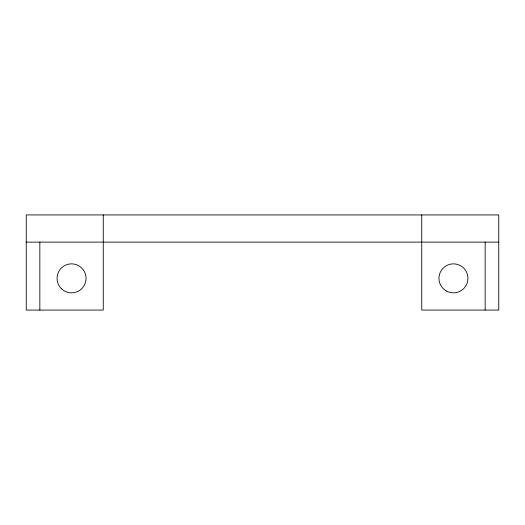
<?xml version="1.0" encoding="UTF-8"?>
<svg xmlns="http://www.w3.org/2000/svg" width="525" height="525" viewBox="0 0 525 525"><rect width="100%" height="100%" fill="white"/><g stroke="black" fill="none" stroke-linecap="round" stroke-linejoin="round"><path stroke-width="0.79" d="M26.25 242.117L498.75 242.117M485.159 242.117L485.159 310.065M421.739 214.935L421.739 310.065L498.75 310.065L498.75 214.935L26.25 214.935L26.25 310.065L103.261 310.065L103.261 214.935M39.841 242.117L39.841 310.065M61.3 288.606A14.497 14.497 0 0 0 85.555 282.109A14.497 14.497 0 0 0 67.797 264.351A14.497 14.497 0 0 0 61.3 288.606M446.197 290.909A14.497 14.497 0 0 0 467.946 278.355A14.497 14.497 0 0 0 446.197 265.801A14.497 14.497 0 0 0 446.197 290.909"/></g></svg>
